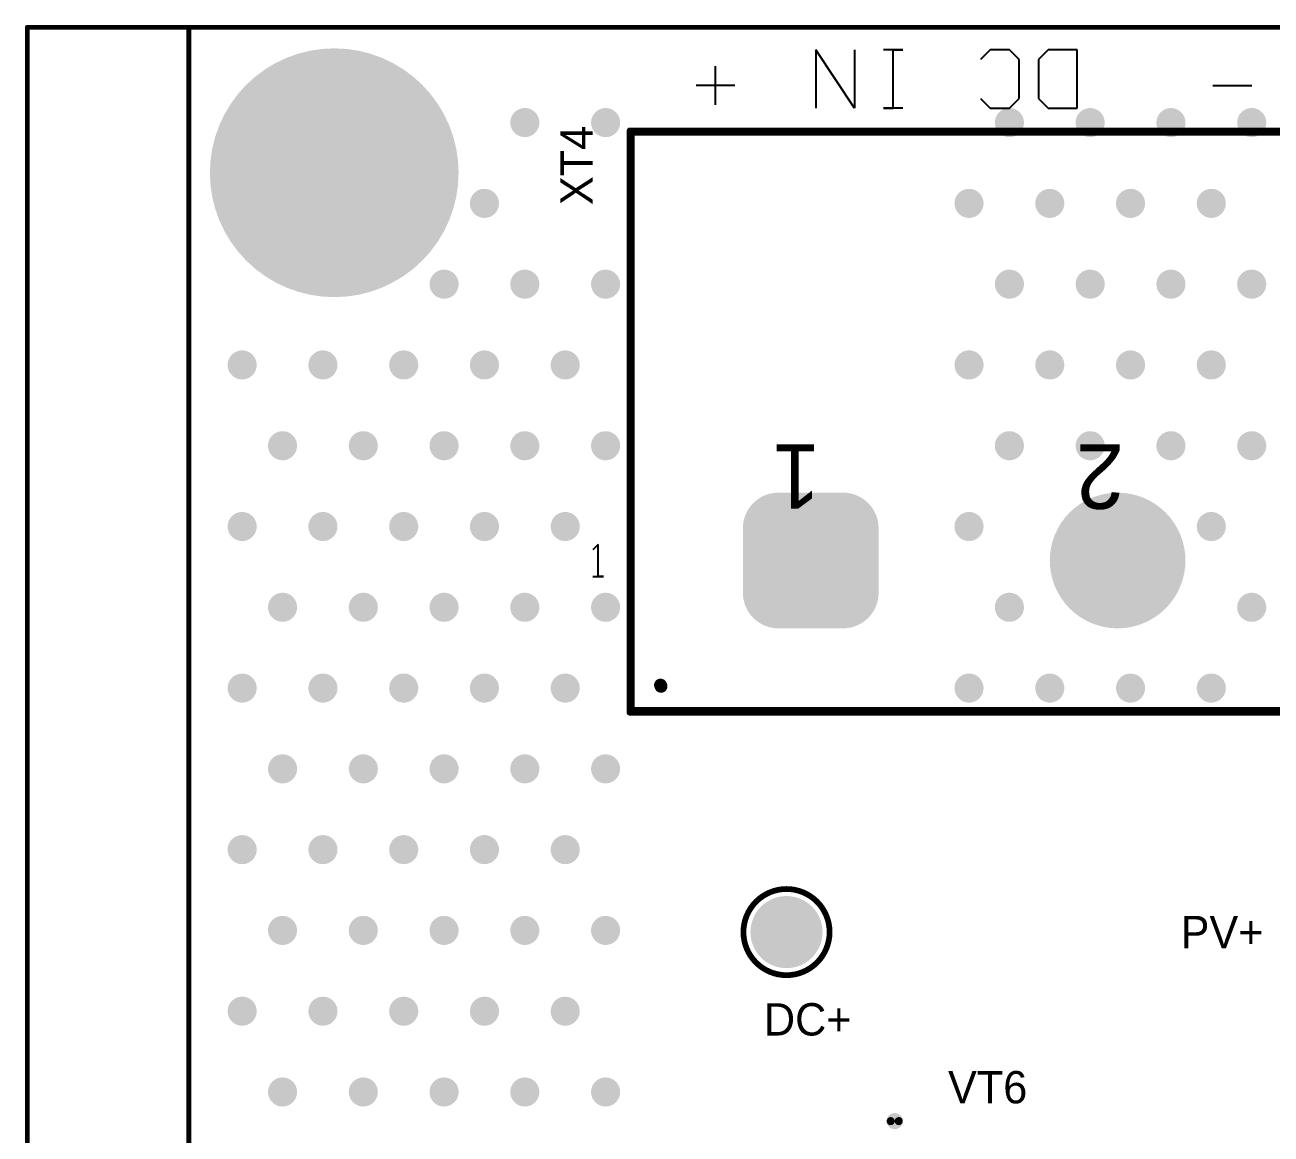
# Model space of a CAD drawing. Header units: millimetres. Extents: x 401 to 511, y 209 to 411.
# Drawn here: x 400.78 to 439.35, y 376.2 to 410.52 of the extents above; entities that cross this region are included whole.
import ezdxf

# ---------------------------------------------------------------- set-up
doc = ezdxf.new("R2010")
doc.units = ezdxf.units.MM
for name, color, linetype in [('BottomSolder', 6, 'Continuous'), ('KeepOutLayer', 6, 'Continuous'), ('Mechanical1', 6, 'Continuous'), ('MultiLayer', 9, 'Continuous'), ('TopOverlay', 2, 'Continuous'), ('TopSolder', 216, 'Continuous')]:
    doc.layers.add(name, color=color, linetype=linetype)

msp = doc.modelspace()

# ---------------------------------------------------------------- linework, layer by layer
at = {"layer": 'BottomSolder'}
for points, const_width in [([(408.425, 405.948, 1), (412.275, 405.948, 1)], 3.85), ([(416.025, 407.5, 1), (416.475, 407.5, 1)], 0.45), ([(418.525, 407.5, 1), (418.975, 407.5, 1)], 0.45), ([(431.025, 407.5, 1), (431.475, 407.5, 1)], 0.45), ([(433.525, 407.5, 1), (433.975, 407.5, 1)], 0.45), ([(436.025, 407.5, 1), (436.475, 407.5, 1)], 0.45), ([(438.525, 407.5, 1), (438.975, 407.5, 1)], 0.45), ([(414.775, 405, 1), (415.225, 405, 1)], 0.45), ([(429.775, 405, 1), (430.225, 405, 1)], 0.45), ([(432.275, 405, 1), (432.725, 405, 1)], 0.45), ([(434.775, 405, 1), (435.225, 405, 1)], 0.45), ([(437.275, 405, 1), (437.725, 405, 1)], 0.45), ([(413.525, 402.5, 1), (413.975, 402.5, 1)], 0.45), ([(416.025, 402.5, 1), (416.475, 402.5, 1)], 0.45), ([(418.525, 402.5, 1), (418.975, 402.5, 1)], 0.45), ([(431.025, 402.5, 1), (431.475, 402.5, 1)], 0.45), ([(433.525, 402.5, 1), (433.975, 402.5, 1)], 0.45), ([(436.025, 402.5, 1), (436.475, 402.5, 1)], 0.45), ([(438.525, 402.5, 1), (438.975, 402.5, 1)], 0.45), ([(407.275, 400, 1), (407.725, 400, 1)], 0.45), ([(409.775, 400, 1), (410.225, 400, 1)], 0.45), ([(412.275, 400, 1), (412.725, 400, 1)], 0.45), ([(414.775, 400, 1), (415.225, 400, 1)], 0.45), ([(417.275, 400, 1), (417.725, 400, 1)], 0.45), ([(429.775, 400, 1), (430.225, 400, 1)], 0.45), ([(432.275, 400, 1), (432.725, 400, 1)], 0.45), ([(434.775, 400, 1), (435.225, 400, 1)], 0.45), ([(437.275, 400, 1), (437.725, 400, 1)], 0.45), ([(408.525, 397.5, 1), (408.975, 397.5, 1)], 0.45), ([(411.025, 397.5, 1), (411.475, 397.5, 1)], 0.45), ([(413.525, 397.5, 1), (413.975, 397.5, 1)], 0.45), ([(416.025, 397.5, 1), (416.475, 397.5, 1)], 0.45), ([(418.525, 397.5, 1), (418.975, 397.5, 1)], 0.45), ([(431.025, 397.5, 1), (431.475, 397.5, 1)], 0.45), ([(433.525, 397.5, 1), (433.975, 397.5, 1)], 0.45), ([(436.025, 397.5, 1), (436.475, 397.5, 1)], 0.45), ([(438.525, 397.5, 1), (438.975, 397.5, 1)], 0.45), ([(423.55, 394.948, 1), (424.65, 394.948, 1)], 1.1), ([(425.55, 394.948, 1), (426.65, 394.948, 1)], 1.1), ([(433.55, 393.948, 1), (435.65, 393.948, 1)], 2.1), ([(407.275, 395, 1), (407.725, 395, 1)], 0.45), ([(409.775, 395, 1), (410.225, 395, 1)], 0.45), ([(412.275, 395, 1), (412.725, 395, 1)], 0.45), ([(414.775, 395, 1), (415.225, 395, 1)], 0.45), ([(417.275, 395, 1), (417.725, 395, 1)], 0.45), ([(429.775, 395, 1), (430.225, 395, 1)], 0.45), ([(437.275, 395, 1), (437.725, 395, 1)], 0.45), ([(423.55, 392.948, 1), (424.65, 392.948, 1)], 1.1), ([(425.55, 392.948, 1), (426.65, 392.948, 1)], 1.1), ([(408.525, 392.5, 1), (408.975, 392.5, 1)], 0.45), ([(411.025, 392.5, 1), (411.475, 392.5, 1)], 0.45), ([(413.525, 392.5, 1), (413.975, 392.5, 1)], 0.45), ([(416.025, 392.5, 1), (416.475, 392.5, 1)], 0.45), ([(418.525, 392.5, 1), (418.975, 392.5, 1)], 0.45), ([(431.025, 392.5, 1), (431.475, 392.5, 1)], 0.45), ([(438.525, 392.5, 1), (438.975, 392.5, 1)], 0.45), ([(407.275, 390, 1), (407.725, 390, 1)], 0.45), ([(409.775, 390, 1), (410.225, 390, 1)], 0.45), ([(412.275, 390, 1), (412.725, 390, 1)], 0.45), ([(414.775, 390, 1), (415.225, 390, 1)], 0.45), ([(417.275, 390, 1), (417.725, 390, 1)], 0.45), ([(429.775, 390, 1), (430.225, 390, 1)], 0.45), ([(432.275, 390, 1), (432.725, 390, 1)], 0.45), ([(434.775, 390, 1), (435.225, 390, 1)], 0.45), ([(437.275, 390, 1), (437.725, 390, 1)], 0.45), ([(408.525, 387.5, 1), (408.975, 387.5, 1)], 0.45), ([(411.025, 387.5, 1), (411.475, 387.5, 1)], 0.45), ([(413.525, 387.5, 1), (413.975, 387.5, 1)], 0.45), ([(416.025, 387.5, 1), (416.475, 387.5, 1)], 0.45), ([(418.525, 387.5, 1), (418.975, 387.5, 1)], 0.45), ([(407.275, 385, 1), (407.725, 385, 1)], 0.45), ([(409.775, 385, 1), (410.225, 385, 1)], 0.45), ([(412.275, 385, 1), (412.725, 385, 1)], 0.45), ([(414.775, 385, 1), (415.225, 385, 1)], 0.45), ([(417.275, 385, 1), (417.725, 385, 1)], 0.45), ([(423.792, 382.448, 1), (424.908, 382.448, 1)], 1.116), ([(408.525, 382.5, 1), (408.975, 382.5, 1)], 0.45), ([(411.025, 382.5, 1), (411.475, 382.5, 1)], 0.45), ([(413.525, 382.5, 1), (413.975, 382.5, 1)], 0.45), ([(416.025, 382.5, 1), (416.475, 382.5, 1)], 0.45), ([(418.525, 382.5, 1), (418.975, 382.5, 1)], 0.45), ([(407.275, 380, 1), (407.725, 380, 1)], 0.45), ([(409.775, 380, 1), (410.225, 380, 1)], 0.45), ([(412.275, 380, 1), (412.725, 380, 1)], 0.45), ([(414.775, 380, 1), (415.225, 380, 1)], 0.45), ([(417.275, 380, 1), (417.725, 380, 1)], 0.45), ([(408.525, 377.5, 1), (408.975, 377.5, 1)], 0.45), ([(411.025, 377.5, 1), (411.475, 377.5, 1)], 0.45), ([(413.525, 377.5, 1), (413.975, 377.5, 1)], 0.45), ([(416.025, 377.5, 1), (416.475, 377.5, 1)], 0.45), ([(418.525, 377.5, 1), (418.975, 377.5, 1)], 0.45)]:
    msp.add_lwpolyline(points, format="xyb", close=True, dxfattribs=dict(at, const_width=const_width))
for points in [[(426.1, 396.048), (424.1, 396.048), (426.1, 391.848), (424.1, 391.848)], [(427.2, 394.948), (423, 394.948), (427.2, 392.948), (423, 392.948)]]:
    msp.add_solid(points, dxfattribs=at)
at = {"layer": 'KeepOutLayer', "const_width": 0.15}
for points in [[(400.85, 210.448), (400.85, 410.448)], [(400.85, 410.448), (405.85, 410.448)], [(405.85, 410.448), (505.85, 410.448)], [(405.85, 210.448), (405.85, 410.448)]]:
    msp.add_lwpolyline(points, dxfattribs=at)
at = {"layer": 'KeepOutLayer', "const_width": 0.075}
for points in [[(400.813, 410.448, 1), (400.888, 410.448, 1)], [(400.813, 410.448, 1), (400.888, 410.448, 1)], [(405.813, 410.448, 1), (405.888, 410.448, 1)], [(405.813, 410.448, 1), (405.888, 410.448, 1)], [(405.813, 410.448, 1), (405.888, 410.448, 1)]]:
    msp.add_lwpolyline(points, format="xyb", close=True, dxfattribs=at)
at = {"layer": 'Mechanical1', "const_width": 0.1}
for points in [[(419.6, 407.148), (440.2, 407.148)], [(419.6, 389.368), (419.6, 407.148)], [(419.6, 389.368), (440.2, 389.368)]]:
    msp.add_lwpolyline(points, dxfattribs=at)
at = {"layer": 'Mechanical1'}
for points, const_width in [([(419.575, 407.148, 1), (419.625, 407.148, 1)], 0.05), ([(419.575, 407.148, 1), (419.625, 407.148, 1)], 0.05), ([(420.551, 390.092, 1), (420.351, 390.092, 1)], 0.2), ([(420.301, 390.092, 1), (420.401, 390.092, 1)], 0.1), ([(420.501, 390.092, 1), (420.601, 390.092, 1)], 0.1), ([(419.575, 389.368, 1), (419.625, 389.368, 1)], 0.05), ([(419.575, 389.368, 1), (419.625, 389.368, 1)], 0.05), ([(427.575, 376.598, 1), (427.825, 376.598, 1)], 0.25)]:
    msp.add_lwpolyline(points, format="xyb", close=True, dxfattribs=dict(at, const_width=const_width))
at = {"layer": 'MultiLayer'}
for points, const_width in [([(416.075, 407.5, 1), (416.425, 407.5, 1)], 0.35), ([(418.575, 407.5, 1), (418.925, 407.5, 1)], 0.35), ([(431.075, 407.5, 1), (431.425, 407.5, 1)], 0.35), ([(433.575, 407.5, 1), (433.925, 407.5, 1)], 0.35), ([(436.075, 407.5, 1), (436.425, 407.5, 1)], 0.35), ([(438.575, 407.5, 1), (438.925, 407.5, 1)], 0.35), ([(414.825, 405, 1), (415.175, 405, 1)], 0.35), ([(429.825, 405, 1), (430.175, 405, 1)], 0.35), ([(432.325, 405, 1), (432.675, 405, 1)], 0.35), ([(434.825, 405, 1), (435.175, 405, 1)], 0.35), ([(437.325, 405, 1), (437.675, 405, 1)], 0.35), ([(413.575, 402.5, 1), (413.925, 402.5, 1)], 0.35), ([(416.075, 402.5, 1), (416.425, 402.5, 1)], 0.35), ([(418.575, 402.5, 1), (418.925, 402.5, 1)], 0.35), ([(431.075, 402.5, 1), (431.425, 402.5, 1)], 0.35), ([(433.575, 402.5, 1), (433.925, 402.5, 1)], 0.35), ([(436.075, 402.5, 1), (436.425, 402.5, 1)], 0.35), ([(438.575, 402.5, 1), (438.925, 402.5, 1)], 0.35), ([(407.325, 400, 1), (407.675, 400, 1)], 0.35), ([(409.825, 400, 1), (410.175, 400, 1)], 0.35), ([(412.325, 400, 1), (412.675, 400, 1)], 0.35), ([(414.825, 400, 1), (415.175, 400, 1)], 0.35), ([(417.325, 400, 1), (417.675, 400, 1)], 0.35), ([(429.825, 400, 1), (430.175, 400, 1)], 0.35), ([(432.325, 400, 1), (432.675, 400, 1)], 0.35), ([(434.825, 400, 1), (435.175, 400, 1)], 0.35), ([(437.325, 400, 1), (437.675, 400, 1)], 0.35), ([(408.575, 397.5, 1), (408.925, 397.5, 1)], 0.35), ([(411.075, 397.5, 1), (411.425, 397.5, 1)], 0.35), ([(413.575, 397.5, 1), (413.925, 397.5, 1)], 0.35), ([(416.075, 397.5, 1), (416.425, 397.5, 1)], 0.35), ([(418.575, 397.5, 1), (418.925, 397.5, 1)], 0.35), ([(431.075, 397.5, 1), (431.425, 397.5, 1)], 0.35), ([(433.575, 397.5, 1), (433.925, 397.5, 1)], 0.35), ([(436.075, 397.5, 1), (436.425, 397.5, 1)], 0.35), ([(438.575, 397.5, 1), (438.925, 397.5, 1)], 0.35), ([(423.6, 394.948, 1), (424.6, 394.948, 1)], 1), ([(425.6, 394.948, 1), (426.6, 394.948, 1)], 1), ([(433.6, 393.948, 1), (435.6, 393.948, 1)], 2), ([(407.325, 395, 1), (407.675, 395, 1)], 0.35), ([(409.825, 395, 1), (410.175, 395, 1)], 0.35), ([(412.325, 395, 1), (412.675, 395, 1)], 0.35), ([(414.825, 395, 1), (415.175, 395, 1)], 0.35), ([(417.325, 395, 1), (417.675, 395, 1)], 0.35), ([(429.825, 395, 1), (430.175, 395, 1)], 0.35), ([(437.325, 395, 1), (437.675, 395, 1)], 0.35), ([(423.6, 392.948, 1), (424.6, 392.948, 1)], 1), ([(425.6, 392.948, 1), (426.6, 392.948, 1)], 1), ([(408.575, 392.5, 1), (408.925, 392.5, 1)], 0.35), ([(411.075, 392.5, 1), (411.425, 392.5, 1)], 0.35), ([(413.575, 392.5, 1), (413.925, 392.5, 1)], 0.35), ([(416.075, 392.5, 1), (416.425, 392.5, 1)], 0.35), ([(418.575, 392.5, 1), (418.925, 392.5, 1)], 0.35), ([(431.075, 392.5, 1), (431.425, 392.5, 1)], 0.35), ([(438.575, 392.5, 1), (438.925, 392.5, 1)], 0.35), ([(407.325, 390, 1), (407.675, 390, 1)], 0.35), ([(409.825, 390, 1), (410.175, 390, 1)], 0.35), ([(412.325, 390, 1), (412.675, 390, 1)], 0.35), ([(414.825, 390, 1), (415.175, 390, 1)], 0.35), ([(417.325, 390, 1), (417.675, 390, 1)], 0.35), ([(429.825, 390, 1), (430.175, 390, 1)], 0.35), ([(432.325, 390, 1), (432.675, 390, 1)], 0.35), ([(434.825, 390, 1), (435.175, 390, 1)], 0.35), ([(437.325, 390, 1), (437.675, 390, 1)], 0.35), ([(408.575, 387.5, 1), (408.925, 387.5, 1)], 0.35), ([(411.075, 387.5, 1), (411.425, 387.5, 1)], 0.35), ([(413.575, 387.5, 1), (413.925, 387.5, 1)], 0.35), ([(416.075, 387.5, 1), (416.425, 387.5, 1)], 0.35), ([(418.575, 387.5, 1), (418.925, 387.5, 1)], 0.35), ([(407.325, 385, 1), (407.675, 385, 1)], 0.35), ([(409.825, 385, 1), (410.175, 385, 1)], 0.35), ([(412.325, 385, 1), (412.675, 385, 1)], 0.35), ([(414.825, 385, 1), (415.175, 385, 1)], 0.35), ([(417.325, 385, 1), (417.675, 385, 1)], 0.35), ([(423.842, 382.448, 1), (424.858, 382.448, 1)], 1.016), ([(408.575, 382.5, 1), (408.925, 382.5, 1)], 0.35), ([(411.075, 382.5, 1), (411.425, 382.5, 1)], 0.35), ([(413.575, 382.5, 1), (413.925, 382.5, 1)], 0.35), ([(416.075, 382.5, 1), (416.425, 382.5, 1)], 0.35), ([(418.575, 382.5, 1), (418.925, 382.5, 1)], 0.35), ([(407.325, 380, 1), (407.675, 380, 1)], 0.35), ([(409.825, 380, 1), (410.175, 380, 1)], 0.35), ([(412.325, 380, 1), (412.675, 380, 1)], 0.35), ([(414.825, 380, 1), (415.175, 380, 1)], 0.35), ([(417.325, 380, 1), (417.675, 380, 1)], 0.35), ([(408.575, 377.5, 1), (408.925, 377.5, 1)], 0.35), ([(411.075, 377.5, 1), (411.425, 377.5, 1)], 0.35), ([(413.575, 377.5, 1), (413.925, 377.5, 1)], 0.35), ([(416.075, 377.5, 1), (416.425, 377.5, 1)], 0.35), ([(418.575, 377.5, 1), (418.925, 377.5, 1)], 0.35)]:
    msp.add_lwpolyline(points, format="xyb", close=True, dxfattribs=dict(at, const_width=const_width))
for points in [[(426.1, 395.948), (424.1, 395.948), (426.1, 391.948), (424.1, 391.948)], [(427.1, 394.948), (423.1, 394.948), (427.1, 392.948), (423.1, 392.948)]]:
    msp.add_solid(points, dxfattribs=at)
at = {"layer": 'TopOverlay'}
for p, q in [((426.452, 407.948), (425.253, 409.748)), ((425.253, 409.748), (425.253, 407.948)), ((426.452, 409.748), (426.452, 407.948)), ((427.952, 409.748), (427.352, 409.748)), ((427.652, 407.948), (427.652, 409.748)), ((427.652, 409.748), (427.952, 409.748)), ((430.651, 409.748), (430.351, 409.448)), ((431.251, 409.748), (430.651, 409.748)), ((431.551, 409.448), (431.251, 409.748)), ((432.45, 409.748), (432.15, 409.448)), ((433.35, 409.748), (432.45, 409.748)), ((433.35, 407.948), (433.35, 409.748)), ((431.551, 408.248), (431.551, 409.448)), ((432.15, 409.448), (432.15, 408.248)), ((422.15, 408.048), (422.15, 409.248)), ((422.75, 408.648), (421.55, 408.648)), ((437.55, 408.648), (438.75, 408.648)), ((430.351, 408.248), (430.651, 407.948)), ((431.251, 407.948), (431.551, 408.248)), ((432.15, 408.248), (432.45, 407.948)), ((427.952, 407.948), (427.352, 407.948)), ((427.352, 407.948), (427.652, 407.948)), ((430.651, 407.948), (431.251, 407.948)), ((432.45, 407.948), (433.35, 407.948)), ((418.517, 394.447), (418.35, 394.281)), ((418.517, 393.448), (418.517, 394.447)), ((418.35, 393.448), (418.683, 393.448)), ((418.683, 393.448), (418.517, 393.448))]:
    msp.add_line(p, q, dxfattribs=at)
at = {"layer": 'TopOverlay', "const_width": 0.2}
for points in [[(419.5, 389.248), (419.5, 407.248)], [(419.5, 407.248), (440.3, 407.248)], [(419.5, 389.248), (440.3, 389.248)]]:
    msp.add_lwpolyline(points, dxfattribs=at)
at = {"layer": 'TopOverlay'}
for points, const_width in [([(419.45, 407.248, 1), (419.55, 407.248, 1)], 0.1), ([(419.45, 407.248, 1), (419.55, 407.248, 1)], 0.1), ([(420.566, 390.055, 1), (420.366, 390.055, 1)], 0.2), ([(420.316, 390.055, 1), (420.416, 390.055, 1)], 0.1), ([(420.516, 390.055, 1), (420.616, 390.055, 1)], 0.1), ([(419.45, 389.248, 1), (419.55, 389.248, 1)], 0.1), ([(419.45, 389.248, 1), (419.55, 389.248, 1)], 0.1), ([(425.684, 382.448, 1), (423.017, 382.448, 1)], 0.178), ([(422.972, 382.448, 1), (423.061, 382.448, 1)], 0.0889), ([(425.639, 382.448, 1), (425.728, 382.448, 1)], 0.0889), ([(427.825, 376.598, 1), (427.575, 376.598, 1)], 0.25), ([(427.513, 376.598, 1), (427.637, 376.598, 1)], 0.125), ([(427.763, 376.598, 1), (427.888, 376.598, 1)], 0.125)]:
    msp.add_lwpolyline(points, format="xyb", close=True, dxfattribs=dict(at, const_width=const_width))
at = {"layer": 'TopSolder'}
for points, const_width in [([(408.425, 405.948, 1), (412.275, 405.948, 1)], 3.85), ([(416.025, 407.5, 1), (416.475, 407.5, 1)], 0.45), ([(418.525, 407.5, 1), (418.975, 407.5, 1)], 0.45), ([(431.025, 407.5, 1), (431.475, 407.5, 1)], 0.45), ([(433.525, 407.5, 1), (433.975, 407.5, 1)], 0.45), ([(436.025, 407.5, 1), (436.475, 407.5, 1)], 0.45), ([(438.525, 407.5, 1), (438.975, 407.5, 1)], 0.45), ([(414.775, 405, 1), (415.225, 405, 1)], 0.45), ([(429.775, 405, 1), (430.225, 405, 1)], 0.45), ([(432.275, 405, 1), (432.725, 405, 1)], 0.45), ([(434.775, 405, 1), (435.225, 405, 1)], 0.45), ([(437.275, 405, 1), (437.725, 405, 1)], 0.45), ([(413.525, 402.5, 1), (413.975, 402.5, 1)], 0.45), ([(416.025, 402.5, 1), (416.475, 402.5, 1)], 0.45), ([(418.525, 402.5, 1), (418.975, 402.5, 1)], 0.45), ([(431.025, 402.5, 1), (431.475, 402.5, 1)], 0.45), ([(433.525, 402.5, 1), (433.975, 402.5, 1)], 0.45), ([(436.025, 402.5, 1), (436.475, 402.5, 1)], 0.45), ([(438.525, 402.5, 1), (438.975, 402.5, 1)], 0.45), ([(407.275, 400, 1), (407.725, 400, 1)], 0.45), ([(409.775, 400, 1), (410.225, 400, 1)], 0.45), ([(412.275, 400, 1), (412.725, 400, 1)], 0.45), ([(414.775, 400, 1), (415.225, 400, 1)], 0.45), ([(417.275, 400, 1), (417.725, 400, 1)], 0.45), ([(429.775, 400, 1), (430.225, 400, 1)], 0.45), ([(432.275, 400, 1), (432.725, 400, 1)], 0.45), ([(434.775, 400, 1), (435.225, 400, 1)], 0.45), ([(437.275, 400, 1), (437.725, 400, 1)], 0.45), ([(408.525, 397.5, 1), (408.975, 397.5, 1)], 0.45), ([(411.025, 397.5, 1), (411.475, 397.5, 1)], 0.45), ([(413.525, 397.5, 1), (413.975, 397.5, 1)], 0.45), ([(416.025, 397.5, 1), (416.475, 397.5, 1)], 0.45), ([(418.525, 397.5, 1), (418.975, 397.5, 1)], 0.45), ([(431.025, 397.5, 1), (431.475, 397.5, 1)], 0.45), ([(433.525, 397.5, 1), (433.975, 397.5, 1)], 0.45), ([(436.025, 397.5, 1), (436.475, 397.5, 1)], 0.45), ([(438.525, 397.5, 1), (438.975, 397.5, 1)], 0.45), ([(423.55, 394.948, 1), (424.65, 394.948, 1)], 1.1), ([(425.55, 394.948, 1), (426.65, 394.948, 1)], 1.1), ([(433.55, 393.948, 1), (435.65, 393.948, 1)], 2.1), ([(407.275, 395, 1), (407.725, 395, 1)], 0.45), ([(409.775, 395, 1), (410.225, 395, 1)], 0.45), ([(412.275, 395, 1), (412.725, 395, 1)], 0.45), ([(414.775, 395, 1), (415.225, 395, 1)], 0.45), ([(417.275, 395, 1), (417.725, 395, 1)], 0.45), ([(429.775, 395, 1), (430.225, 395, 1)], 0.45), ([(437.275, 395, 1), (437.725, 395, 1)], 0.45), ([(423.55, 392.948, 1), (424.65, 392.948, 1)], 1.1), ([(425.55, 392.948, 1), (426.65, 392.948, 1)], 1.1), ([(408.525, 392.5, 1), (408.975, 392.5, 1)], 0.45), ([(411.025, 392.5, 1), (411.475, 392.5, 1)], 0.45), ([(413.525, 392.5, 1), (413.975, 392.5, 1)], 0.45), ([(416.025, 392.5, 1), (416.475, 392.5, 1)], 0.45), ([(418.525, 392.5, 1), (418.975, 392.5, 1)], 0.45), ([(431.025, 392.5, 1), (431.475, 392.5, 1)], 0.45), ([(438.525, 392.5, 1), (438.975, 392.5, 1)], 0.45), ([(407.275, 390, 1), (407.725, 390, 1)], 0.45), ([(409.775, 390, 1), (410.225, 390, 1)], 0.45), ([(412.275, 390, 1), (412.725, 390, 1)], 0.45), ([(414.775, 390, 1), (415.225, 390, 1)], 0.45), ([(417.275, 390, 1), (417.725, 390, 1)], 0.45), ([(429.775, 390, 1), (430.225, 390, 1)], 0.45), ([(432.275, 390, 1), (432.725, 390, 1)], 0.45), ([(434.775, 390, 1), (435.225, 390, 1)], 0.45), ([(437.275, 390, 1), (437.725, 390, 1)], 0.45), ([(408.525, 387.5, 1), (408.975, 387.5, 1)], 0.45), ([(411.025, 387.5, 1), (411.475, 387.5, 1)], 0.45), ([(413.525, 387.5, 1), (413.975, 387.5, 1)], 0.45), ([(416.025, 387.5, 1), (416.475, 387.5, 1)], 0.45), ([(418.525, 387.5, 1), (418.975, 387.5, 1)], 0.45), ([(407.275, 385, 1), (407.725, 385, 1)], 0.45), ([(409.775, 385, 1), (410.225, 385, 1)], 0.45), ([(412.275, 385, 1), (412.725, 385, 1)], 0.45), ([(414.775, 385, 1), (415.225, 385, 1)], 0.45), ([(417.275, 385, 1), (417.725, 385, 1)], 0.45), ([(423.792, 382.448, 1), (424.908, 382.448, 1)], 1.116), ([(408.525, 382.5, 1), (408.975, 382.5, 1)], 0.45), ([(411.025, 382.5, 1), (411.475, 382.5, 1)], 0.45), ([(413.525, 382.5, 1), (413.975, 382.5, 1)], 0.45), ([(416.025, 382.5, 1), (416.475, 382.5, 1)], 0.45), ([(418.525, 382.5, 1), (418.975, 382.5, 1)], 0.45), ([(407.275, 380, 1), (407.725, 380, 1)], 0.45), ([(409.775, 380, 1), (410.225, 380, 1)], 0.45), ([(412.275, 380, 1), (412.725, 380, 1)], 0.45), ([(414.775, 380, 1), (415.225, 380, 1)], 0.45), ([(417.275, 380, 1), (417.725, 380, 1)], 0.45), ([(408.525, 377.5, 1), (408.975, 377.5, 1)], 0.45), ([(411.025, 377.5, 1), (411.475, 377.5, 1)], 0.45), ([(413.525, 377.5, 1), (413.975, 377.5, 1)], 0.45), ([(416.025, 377.5, 1), (416.475, 377.5, 1)], 0.45), ([(418.525, 377.5, 1), (418.975, 377.5, 1)], 0.45)]:
    msp.add_lwpolyline(points, format="xyb", close=True, dxfattribs=dict(at, const_width=const_width))
for points in [[(426.1, 396.048), (424.1, 396.048), (426.1, 391.848), (424.1, 391.848)], [(427.2, 394.948), (423, 394.948), (427.2, 392.948), (423, 392.948)]]:
    msp.add_solid(points, dxfattribs=at)

# ---------------------------------------------------------------- texts
at = {"layer": 'Mechanical1'}
for s, p in [('1', (425.4, 397.548)), ('2', (434.8, 397.548))]:
    msp.add_text(s, height=2, rotation=180, dxfattribs=at).set_placement(p)
at = {"layer": 'TopOverlay'}
msp.add_text('XT4', height=1, rotation=90, dxfattribs=at).set_placement((418.35, 404.948))
for s, p in [('PV+', (436.55, 381.948)), ('DC+', (423.65, 379.248)), ('VT6', (429.35, 377.148))]:
    msp.add_text(s, height=1, dxfattribs=at).set_placement(p)

doc.saveas('drawing.dxf')
